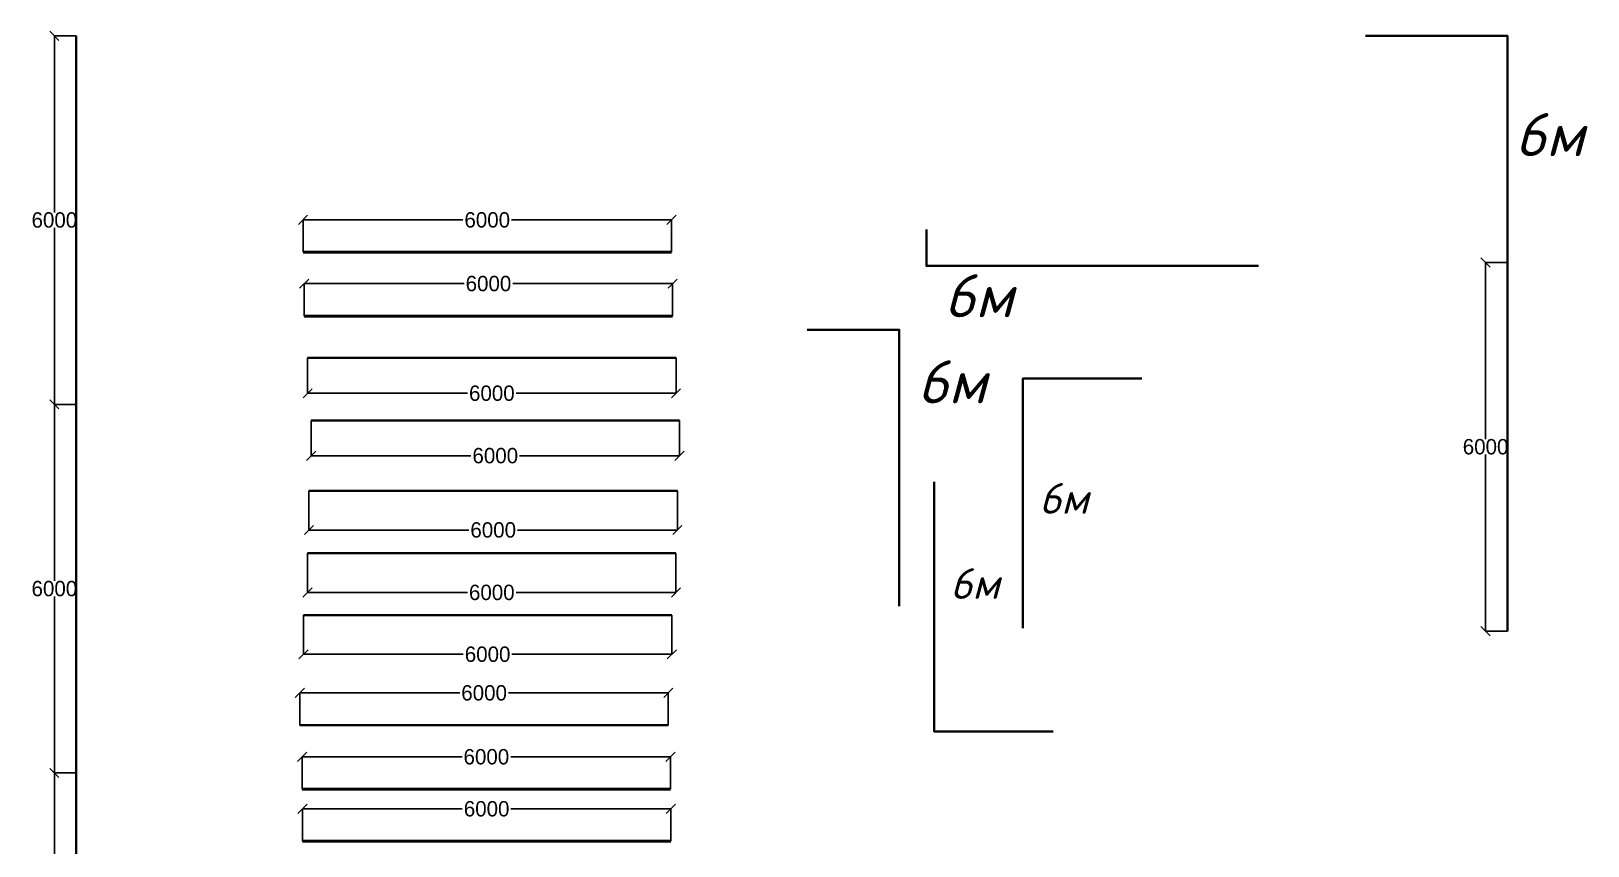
# Model space of a CAD drawing. Header units: millimetres. Extents: x 1499747 to 4230374, y -28481 to 441852.
# Drawn here: x 2362263 to 2387618, y 419291 to 432552 of the extents above; entities that cross this region are included whole.
import ezdxf

# ---------------------------------------------------------------- set-up
doc = ezdxf.new("R2010")
doc.units = ezdxf.units.MM
doc.header["$MEASUREMENT"] = 0
doc.layers.add('0_ANNOT_Dimensions', color=7, linetype='Continuous')
doc.layers.add('Кабель 2х6 mm', color=150, linetype='Continuous', lineweight=30)
doc.styles.add('Текст', font='isocpeui.ttf')
doc.dimstyles.get("Standard").update_dxf_attribs({"dimtxt": 0.18, "dimasz": 0.18, "dimexe": 0.18, "dimexo": 0.0625, "dimgap": 0.09, "dimtad": 0, "dimtih": 1, "dimtoh": 1, "dimdec": 4, "dimzin": 0, "dimdsep": 46, "dimtxsty": 'Standard', "dimcen": 0.09, "dimadec": 0, "dimazin": 0, "dimtfac": 1, "dimtdec": 4, "dimtofl": 0, "dimtmove": 0, "dimatfit": 3, "dimfxl": 1, "dimtolj": 1, "dimtzin": 0, "dimarcsym": 0})

# ---------------------------------------------------------------- blocks, each defined once
blk = doc.blocks.new('_Oblique')
at = {"color": 0, "linetype": 'ByBlock', "lineweight": -2}
blk.add_line((-0.5, -0.5), (0.5, 0.5), dxfattribs=at)
blk = doc.blocks.new('*D410')
at = {"layer": '0_ANNOT_Dimensions', "color": 0, "lineweight": -2, "transparency": 16777216}
for p, q in [((2362998, 432477), (2362642, 432477)), ((2362642, 432477), (2362642, 429602)), ((2362642, 426477), (2362642, 429352)), ((2362998, 426477), (2362642, 426477))]:
    blk.add_line(p, q, dxfattribs=at)
at = {"layer": 'Defpoints', "color": 0, "lineweight": 30, "transparency": 16777216}
for p in [(2362998, 432477), (2362642, 426477), (2362998, 426477)]:
    blk.add_point(p, dxfattribs=at)
at = {"layer": '0_ANNOT_Dimensions', "color": 0, "lineweight": -2, "transparency": 16777216, "xscale": 150, "yscale": 150, "zscale": 150}
for p, rotation in [((2362642, 432477), 90), ((2362642, 426477), 270)]:
    blk.add_blockref('_Oblique', p, dxfattribs=dict(at, rotation=rotation))
at = {"layer": '0_ANNOT_Dimensions', "color": 0, "lineweight": 25, "transparency": 16777216, "insert": (2362642, 429477), "char_height": 250, "attachment_point": 5}
blk.add_mtext('\\A1;6000', dxfattribs=at)
blk = doc.blocks.new('*D411')
at = {"layer": '0_ANNOT_Dimensions', "color": 0, "lineweight": -2, "transparency": 16777216}
for p, q in [((2362998, 426477), (2362642, 426477)), ((2362642, 426477), (2362642, 423602)), ((2362642, 420477), (2362642, 423352)), ((2362998, 420477), (2362642, 420477))]:
    blk.add_line(p, q, dxfattribs=at)
at = {"layer": 'Defpoints', "color": 0, "lineweight": 30, "transparency": 16777216}
for p in [(2362998, 426477), (2362642, 420477), (2362998, 420477)]:
    blk.add_point(p, dxfattribs=at)
at = {"layer": '0_ANNOT_Dimensions', "color": 0, "lineweight": -2, "transparency": 16777216, "xscale": 150, "yscale": 150, "zscale": 150}
for p, rotation in [((2362642, 426477), 90), ((2362642, 420477), 270)]:
    blk.add_blockref('_Oblique', p, dxfattribs=dict(at, rotation=rotation))
at = {"layer": '0_ANNOT_Dimensions', "color": 0, "lineweight": 25, "transparency": 16777216, "insert": (2362642, 423477), "char_height": 250, "attachment_point": 5}
blk.add_mtext('\\A1;6000', dxfattribs=at)
blk = doc.blocks.new('*D412')
at = {"layer": '0_ANNOT_Dimensions', "color": 0, "lineweight": -2, "transparency": 16777216}
for p, q in [((2362998, 420477), (2362642, 420477)), ((2362642, 420477), (2362642, 417602)), ((2362642, 414477), (2362642, 417352)), ((2362998, 414477), (2362642, 414477))]:
    blk.add_line(p, q, dxfattribs=at)
at = {"layer": 'Defpoints', "color": 0, "lineweight": 30, "transparency": 16777216}
for p in [(2362998, 420477), (2362642, 414477), (2362998, 414477)]:
    blk.add_point(p, dxfattribs=at)
at = {"layer": '0_ANNOT_Dimensions', "color": 0, "lineweight": -2, "transparency": 16777216, "xscale": 150, "yscale": 150, "zscale": 150}
for p, rotation in [((2362642, 420477), 90), ((2362642, 414477), 270)]:
    blk.add_blockref('_Oblique', p, dxfattribs=dict(at, rotation=rotation))
at = {"layer": '0_ANNOT_Dimensions', "color": 0, "lineweight": 25, "transparency": 16777216, "insert": (2362642, 417477), "char_height": 250, "attachment_point": 5}
blk.add_mtext('\\A1;6000', dxfattribs=at)
blk = doc.blocks.new('*D405')
at = {"layer": '0_ANNOT_Dimensions', "color": 0, "lineweight": -2, "transparency": 16777216}
for p, q in [((2386308, 428786), (2385952, 428786)), ((2385952, 428786), (2385952, 425911)), ((2385952, 422786), (2385952, 425661)), ((2386308, 422786), (2385952, 422786))]:
    blk.add_line(p, q, dxfattribs=at)
at = {"layer": 'Defpoints', "color": 0, "lineweight": 30, "transparency": 16777216}
for p in [(2386308, 428786), (2385952, 422786), (2386308, 422786)]:
    blk.add_point(p, dxfattribs=at)
at = {"layer": '0_ANNOT_Dimensions', "color": 0, "lineweight": -2, "transparency": 16777216, "xscale": 150, "yscale": 150, "zscale": 150}
for p, rotation in [((2385952, 428786), 90), ((2385952, 422786), 270)]:
    blk.add_blockref('_Oblique', p, dxfattribs=dict(at, rotation=rotation))
at = {"layer": '0_ANNOT_Dimensions', "color": 0, "lineweight": 25, "transparency": 16777216, "insert": (2385952, 425786), "char_height": 250, "attachment_point": 5}
blk.add_mtext('\\A1;6000', dxfattribs=at)
blk = doc.blocks.new('*D429')
at = {"layer": '0_ANNOT_Dimensions', "color": 0, "lineweight": -2, "transparency": 16777216}
for p, q in [((2366682, 419366), (2366682, 419893)), ((2366682, 419893), (2369286, 419893)), ((2372682, 419893), (2370078, 419893)), ((2372682, 419366), (2372682, 419893))]:
    blk.add_line(p, q, dxfattribs=at)
at = {"layer": 'Defpoints', "color": 0, "lineweight": 30, "transparency": 16777216}
for p in [(2372682, 419893), (2366682, 419366), (2372682, 419366)]:
    blk.add_point(p, dxfattribs=at)
at = {"layer": '0_ANNOT_Dimensions', "color": 0, "lineweight": -2, "transparency": 16777216, "xscale": 150, "yscale": 150, "zscale": 150, "rotation": 180}
blk.add_blockref('_Oblique', (2366682, 419893), dxfattribs=at)
at = {"layer": '0_ANNOT_Dimensions', "color": 0, "lineweight": -2, "transparency": 16777216, "xscale": 150, "yscale": 150, "zscale": 150}
blk.add_blockref('_Oblique', (2372682, 419893), dxfattribs=at)
at = {"layer": '0_ANNOT_Dimensions', "color": 0, "lineweight": 25, "transparency": 16777216, "insert": (2369682, 419893), "char_height": 250, "attachment_point": 5}
blk.add_mtext('\\A1;6000', dxfattribs=at)
blk = doc.blocks.new('*D434')
at = {"layer": '0_ANNOT_Dimensions', "color": 0, "lineweight": -2, "transparency": 16777216}
for p, q in [((2366678, 420213), (2366678, 420740)), ((2366678, 420740), (2369282, 420740)), ((2372678, 420740), (2370074, 420740)), ((2372678, 420213), (2372678, 420740))]:
    blk.add_line(p, q, dxfattribs=at)
at = {"layer": 'Defpoints', "color": 0, "lineweight": 30, "transparency": 16777216}
for p in [(2372678, 420740), (2366678, 420213), (2372678, 420213)]:
    blk.add_point(p, dxfattribs=at)
at = {"layer": '0_ANNOT_Dimensions', "color": 0, "lineweight": -2, "transparency": 16777216, "xscale": 150, "yscale": 150, "zscale": 150, "rotation": 180}
blk.add_blockref('_Oblique', (2366678, 420740), dxfattribs=at)
at = {"layer": '0_ANNOT_Dimensions', "color": 0, "lineweight": -2, "transparency": 16777216, "xscale": 150, "yscale": 150, "zscale": 150}
blk.add_blockref('_Oblique', (2372678, 420740), dxfattribs=at)
at = {"layer": '0_ANNOT_Dimensions', "color": 0, "lineweight": 25, "transparency": 16777216, "insert": (2369678, 420740), "char_height": 250, "attachment_point": 5}
blk.add_mtext('\\A1;6000', dxfattribs=at)
blk = doc.blocks.new('*D430')
at = {"layer": '0_ANNOT_Dimensions', "color": 0, "lineweight": -2, "transparency": 16777216}
for p, q in [((2366641, 421254), (2366641, 421781)), ((2366641, 421780), (2369245, 421780)), ((2372641, 421780), (2370037, 421780)), ((2372641, 421254), (2372641, 421781))]:
    blk.add_line(p, q, dxfattribs=at)
at = {"layer": 'Defpoints', "color": 0, "lineweight": 30, "transparency": 16777216}
for p in [(2372641, 421780), (2366641, 421254), (2372641, 421254)]:
    blk.add_point(p, dxfattribs=at)
at = {"layer": '0_ANNOT_Dimensions', "color": 0, "lineweight": -2, "transparency": 16777216, "xscale": 150, "yscale": 150, "zscale": 150, "rotation": 180}
blk.add_blockref('_Oblique', (2366641, 421780), dxfattribs=at)
at = {"layer": '0_ANNOT_Dimensions', "color": 0, "lineweight": -2, "transparency": 16777216, "xscale": 150, "yscale": 150, "zscale": 150}
blk.add_blockref('_Oblique', (2372641, 421780), dxfattribs=at)
at = {"layer": '0_ANNOT_Dimensions', "color": 0, "lineweight": 25, "transparency": 16777216, "insert": (2369641, 421780), "char_height": 250, "attachment_point": 5}
blk.add_mtext('\\A1;6000', dxfattribs=at)
blk = doc.blocks.new('*D413')
at = {"layer": '0_ANNOT_Dimensions', "color": 0, "lineweight": -2, "transparency": 16777216}
for p, q in [((2366698, 423047), (2366698, 422409)), ((2372698, 423047), (2372698, 422409)), ((2366698, 422409), (2369302, 422409)), ((2372698, 422409), (2370094, 422409))]:
    blk.add_line(p, q, dxfattribs=at)
at = {"layer": 'Defpoints', "color": 0, "lineweight": 30, "transparency": 16777216}
for p in [(2366698, 423047), (2372698, 423047), (2372698, 422409)]:
    blk.add_point(p, dxfattribs=at)
at = {"layer": '0_ANNOT_Dimensions', "color": 0, "lineweight": -2, "transparency": 16777216, "xscale": 150, "yscale": 150, "zscale": 150, "rotation": 180}
blk.add_blockref('_Oblique', (2366698, 422409), dxfattribs=at)
at = {"layer": '0_ANNOT_Dimensions', "color": 0, "lineweight": -2, "transparency": 16777216, "xscale": 150, "yscale": 150, "zscale": 150}
blk.add_blockref('_Oblique', (2372698, 422409), dxfattribs=at)
at = {"layer": '0_ANNOT_Dimensions', "color": 0, "lineweight": 25, "transparency": 16777216, "insert": (2369698, 422409), "char_height": 250, "attachment_point": 5}
blk.add_mtext('\\A1;6000', dxfattribs=at)
blk = doc.blocks.new('*D414')
at = {"layer": '0_ANNOT_Dimensions', "color": 0, "lineweight": -2, "transparency": 16777216}
for p, q in [((2366766, 424053), (2366766, 423415)), ((2372766, 424053), (2372766, 423415)), ((2366766, 423415), (2369370, 423415)), ((2372766, 423415), (2370162, 423415))]:
    blk.add_line(p, q, dxfattribs=at)
at = {"layer": 'Defpoints', "color": 0, "lineweight": 30, "transparency": 16777216}
for p in [(2366766, 424053), (2372766, 424053), (2372766, 423415)]:
    blk.add_point(p, dxfattribs=at)
at = {"layer": '0_ANNOT_Dimensions', "color": 0, "lineweight": -2, "transparency": 16777216, "xscale": 150, "yscale": 150, "zscale": 150, "rotation": 180}
blk.add_blockref('_Oblique', (2366766, 423415), dxfattribs=at)
at = {"layer": '0_ANNOT_Dimensions', "color": 0, "lineweight": -2, "transparency": 16777216, "xscale": 150, "yscale": 150, "zscale": 150}
blk.add_blockref('_Oblique', (2372766, 423415), dxfattribs=at)
at = {"layer": '0_ANNOT_Dimensions', "color": 0, "lineweight": 25, "transparency": 16777216, "insert": (2369766, 423415), "char_height": 250, "attachment_point": 5}
blk.add_mtext('\\A1;6000', dxfattribs=at)
blk = doc.blocks.new('*D415')
at = {"layer": '0_ANNOT_Dimensions', "color": 0, "lineweight": -2, "transparency": 16777216}
for p, q in [((2366789, 425070), (2366789, 424432)), ((2372789, 425070), (2372789, 424432)), ((2366789, 424432), (2369393, 424432)), ((2372789, 424432), (2370185, 424432))]:
    blk.add_line(p, q, dxfattribs=at)
at = {"layer": 'Defpoints', "color": 0, "lineweight": 30, "transparency": 16777216}
for p in [(2366789, 425070), (2372789, 425070), (2372789, 424432)]:
    blk.add_point(p, dxfattribs=at)
at = {"layer": '0_ANNOT_Dimensions', "color": 0, "lineweight": -2, "transparency": 16777216, "xscale": 150, "yscale": 150, "zscale": 150, "rotation": 180}
blk.add_blockref('_Oblique', (2366789, 424432), dxfattribs=at)
at = {"layer": '0_ANNOT_Dimensions', "color": 0, "lineweight": -2, "transparency": 16777216, "xscale": 150, "yscale": 150, "zscale": 150}
blk.add_blockref('_Oblique', (2372789, 424432), dxfattribs=at)
at = {"layer": '0_ANNOT_Dimensions', "color": 0, "lineweight": 25, "transparency": 16777216, "insert": (2369789, 424432), "char_height": 250, "attachment_point": 5}
blk.add_mtext('\\A1;6000', dxfattribs=at)
blk = doc.blocks.new('*D416')
at = {"layer": '0_ANNOT_Dimensions', "color": 0, "lineweight": -2, "transparency": 16777216}
for p, q in [((2366823, 426216), (2366823, 425641)), ((2372823, 426216), (2372823, 425641)), ((2366823, 425641), (2369427, 425641)), ((2372823, 425641), (2370219, 425641))]:
    blk.add_line(p, q, dxfattribs=at)
at = {"layer": 'Defpoints', "color": 0, "lineweight": 30, "transparency": 16777216}
for p in [(2366823, 426216), (2372823, 426216), (2372823, 425641)]:
    blk.add_point(p, dxfattribs=at)
at = {"layer": '0_ANNOT_Dimensions', "color": 0, "lineweight": -2, "transparency": 16777216, "xscale": 150, "yscale": 150, "zscale": 150, "rotation": 180}
blk.add_blockref('_Oblique', (2366823, 425641), dxfattribs=at)
at = {"layer": '0_ANNOT_Dimensions', "color": 0, "lineweight": -2, "transparency": 16777216, "xscale": 150, "yscale": 150, "zscale": 150}
blk.add_blockref('_Oblique', (2372823, 425641), dxfattribs=at)
at = {"layer": '0_ANNOT_Dimensions', "color": 0, "lineweight": 25, "transparency": 16777216, "insert": (2369823, 425641), "char_height": 250, "attachment_point": 5}
blk.add_mtext('\\A1;6000', dxfattribs=at)
blk = doc.blocks.new('*D417')
at = {"layer": '0_ANNOT_Dimensions', "color": 0, "lineweight": -2, "transparency": 16777216}
for p, q in [((2366767, 427232), (2366767, 426656)), ((2372767, 427232), (2372767, 426656)), ((2366767, 426657), (2369371, 426657)), ((2372767, 426657), (2370163, 426657))]:
    blk.add_line(p, q, dxfattribs=at)
at = {"layer": 'Defpoints', "color": 0, "lineweight": 30, "transparency": 16777216}
for p in [(2366767, 427232), (2372767, 427232), (2372767, 426657)]:
    blk.add_point(p, dxfattribs=at)
at = {"layer": '0_ANNOT_Dimensions', "color": 0, "lineweight": -2, "transparency": 16777216, "xscale": 150, "yscale": 150, "zscale": 150, "rotation": 180}
blk.add_blockref('_Oblique', (2366767, 426657), dxfattribs=at)
at = {"layer": '0_ANNOT_Dimensions', "color": 0, "lineweight": -2, "transparency": 16777216, "xscale": 150, "yscale": 150, "zscale": 150}
blk.add_blockref('_Oblique', (2372767, 426657), dxfattribs=at)
at = {"layer": '0_ANNOT_Dimensions', "color": 0, "lineweight": 25, "transparency": 16777216, "insert": (2369767, 426657), "char_height": 250, "attachment_point": 5}
blk.add_mtext('\\A1;6000', dxfattribs=at)
blk = doc.blocks.new('*D433')
at = {"layer": '0_ANNOT_Dimensions', "color": 0, "lineweight": -2, "transparency": 16777216}
for p, q in [((2366712, 427915), (2366712, 428442)), ((2366712, 428442), (2369316, 428442)), ((2372712, 428442), (2370108, 428442)), ((2372712, 427915), (2372712, 428442))]:
    blk.add_line(p, q, dxfattribs=at)
at = {"layer": 'Defpoints', "color": 0, "lineweight": 30, "transparency": 16777216}
for p in [(2372712, 428442), (2366712, 427915), (2372712, 427915)]:
    blk.add_point(p, dxfattribs=at)
at = {"layer": '0_ANNOT_Dimensions', "color": 0, "lineweight": -2, "transparency": 16777216, "xscale": 150, "yscale": 150, "zscale": 150, "rotation": 180}
blk.add_blockref('_Oblique', (2366712, 428442), dxfattribs=at)
at = {"layer": '0_ANNOT_Dimensions', "color": 0, "lineweight": -2, "transparency": 16777216, "xscale": 150, "yscale": 150, "zscale": 150}
blk.add_blockref('_Oblique', (2372712, 428442), dxfattribs=at)
at = {"layer": '0_ANNOT_Dimensions', "color": 0, "lineweight": 25, "transparency": 16777216, "insert": (2369712, 428442), "char_height": 250, "attachment_point": 5}
blk.add_mtext('\\A1;6000', dxfattribs=at)
blk = doc.blocks.new('*D418')
at = {"layer": '0_ANNOT_Dimensions', "color": 0, "lineweight": -2, "transparency": 16777216}
for p, q in [((2366692, 428952), (2366692, 429479)), ((2366692, 429479), (2369296, 429479)), ((2372692, 429479), (2370088, 429479)), ((2372692, 428952), (2372692, 429479))]:
    blk.add_line(p, q, dxfattribs=at)
at = {"layer": 'Defpoints', "color": 0, "lineweight": 30, "transparency": 16777216}
for p in [(2372692, 429479), (2366692, 428952), (2372692, 428952)]:
    blk.add_point(p, dxfattribs=at)
at = {"layer": '0_ANNOT_Dimensions', "color": 0, "lineweight": -2, "transparency": 16777216, "xscale": 150, "yscale": 150, "zscale": 150, "rotation": 180}
blk.add_blockref('_Oblique', (2366692, 429479), dxfattribs=at)
at = {"layer": '0_ANNOT_Dimensions', "color": 0, "lineweight": -2, "transparency": 16777216, "xscale": 150, "yscale": 150, "zscale": 150}
blk.add_blockref('_Oblique', (2372692, 429479), dxfattribs=at)
at = {"layer": '0_ANNOT_Dimensions', "color": 0, "lineweight": 25, "transparency": 16777216, "insert": (2369692, 429479), "char_height": 250, "attachment_point": 5}
blk.add_mtext('\\A1;6000', dxfattribs=at)

msp = doc.modelspace()

# ---------------------------------------------------------------- linework, layer by layer
at = {"layer": 'Кабель 2х6 mm', "color": 219, "lineweight": 40, "true_color": 0x642165}
for points in [[(2362997.82757, 432476.75051), (2362997.82757, 426476.75051)], [(2366641.31584, 421253.85844), (2372641.31584, 421253.85844)], [(2362997.82757, 420476.75051), (2362997.82757, 414476.75051)]]:
    msp.add_lwpolyline(points, dxfattribs=at)
at = {"layer": 'Кабель 2х6 mm', "color": 32, "lineweight": 40, "true_color": 0xcd6928}
for points in [[(2383998.42757, 432476.72041), (2386307.86873, 432476.72041), (2386307.86873, 428786.16161)], [(2376845.10255, 429321.32401), (2376845.10255, 428730.51127), (2382254.2898, 428730.51127)], [(2366823.13912, 426216.37164), (2372823.13912, 426216.37164)]]:
    msp.add_lwpolyline(points, dxfattribs=at)
at = {"layer": 'Кабель 2х6 mm', "color": 11, "lineweight": 50, "true_color": 0xf27172}
for points in [[(2372691.71753, 428952.37214), (2366691.71753, 428952.37214)], [(2372682.29867, 419366.29522), (2366682.29867, 419366.29522)]]:
    msp.add_lwpolyline(points, dxfattribs=at)
at = {"layer": 'Кабель 2х6 mm', "color": 31, "lineweight": 40, "true_color": 0xfecc66}
for points in [[(2386307.86873, 428786.16161), (2386307.86873, 422786.16161)], [(2366766.70892, 427231.78547), (2372766.70892, 427231.78547)]]:
    msp.add_lwpolyline(points, dxfattribs=at)
at = {"layer": 'Кабель 2х6 mm', "lineweight": 30}
for points in [[(2382254.2898, 428730.51127), (2376845.10255, 428730.51127)], [(2376402.42388, 427690.6638), (2376402.42388, 423190.55465)]]:
    msp.add_lwpolyline(points, dxfattribs=at)
at = {"layer": 'Кабель 2х6 mm', "color": 244, "lineweight": 50, "true_color": 0x991b1e}
for points in [[(2372712.05962, 427915.09771), (2366712.05962, 427915.09771)], [(2372677.74134, 420213.41226), (2366677.74134, 420213.41226)]]:
    msp.add_lwpolyline(points, dxfattribs=at)
at = {"layer": 'Кабель 2х6 mm', "color": 244, "lineweight": 40, "true_color": 0x991b1e}
msp.add_lwpolyline([(2374902.53303, 427690.6638), (2376402.42388, 427690.6638), (2376402.42388, 423190.55465)], dxfattribs=at)
at = {"layer": 'Кабель 2х6 mm', "color": 85, "lineweight": 40, "true_color": 0x58ba48}
for points in [[(2380352.82021, 426896.19228), (2378412.82021, 426896.19228), (2378412.82021, 422836.19228)], [(2378910.86619, 421154.54427), (2376970.86619, 421154.54427), (2376970.86619, 425214.54427)], [(2366766.15584, 424052.84658), (2372766.15584, 424052.84658)]]:
    msp.add_lwpolyline(points, dxfattribs=at)
at = {"layer": 'Кабель 2х6 mm', "color": 9, "lineweight": 40, "true_color": 0xd19cc7}
msp.add_lwpolyline([(2362997.82757, 426476.75051), (2362997.82757, 420476.75051)], dxfattribs=at)
at = {"layer": 'Кабель 2х6 mm', "color": 116, "lineweight": 40, "true_color": 0x136734}
for points in [[(2366788.76553, 425069.99963), (2372788.76553, 425069.99963)], [(2366698.32124, 423046.99846), (2372698.32124, 423046.99846)]]:
    msp.add_lwpolyline(points, dxfattribs=at)

# ---------------------------------------------------------------- texts
at = {"color": 18, "lineweight": 50, "true_color": 0x000000, "width": 12874.2351114, "attachment_point": 1, "style": 'Текст'}
for insert, char_height in [((2386428.8146, 431218.52494), 700), ((2377132.31574, 428595.79158), 700), ((2376696.09335, 427194.41616), 700), ((2378679.46951, 425197.13541), 500), ((2377230.26838, 423810.9273), 500)]:
    msp.add_mtext('6м', dxfattribs=dict(at, insert=insert, char_height=char_height))

# ---------------------------------------------------------------- dimensions: what is measured, and where the dimension line sits
at = {"layer": '0_ANNOT_Dimensions', "lineweight": 25}
for base, p1, p2, picture, middle in [((2362642.0158, 426476.75051), (2362997.82757, 432476.75051), (2362997.82757, 426476.75051), '*D410', (2362642.0158, 429476.75051)), ((2385952.05696, 422786.20076), (2386307.86873, 428786.23992), (2386307.86873, 422786.20076), '*D405', (2385952.05696, 425786.22034)), ((2362642.0158, 420476.75051), (2362997.82757, 426476.75051), (2362997.82757, 420476.75051), '*D411', (2362642.0158, 423476.75051)), ((2362642.0158, 414476.75051), (2362997.82757, 420476.78966), (2362997.82757, 414476.75051), '*D412', (2362642.0158, 417476.77009))]:
    dim = msp.add_linear_dim(base=base, p1=p1, p2=p2, angle=90, dimstyle='Standard', override={"dimtxt": 250, "dimasz": 150, "dimdec": 0, "dimblk1": 'Oblique', "dimblk2": 'Oblique', "dimsah": 1}, dxfattribs=at)
    dim.commit()
    dim.dimension.update_dxf_attribs({"geometry": picture, "text_midpoint": middle})
for base, p1, p2, picture, middle in [((2372691.71753, 429478.94332), (2366691.71753, 428952.37214), (2372691.71753, 428952.37214), '*D418', (2369691.71753, 429478.94332)), ((2372712.05962, 428441.66888), (2366712.05962, 427915.09771), (2372712.05962, 427915.09771), '*D433', (2369712.05962, 428441.66888)), ((2372766.70892, 426656.56691), (2366766.70892, 427231.78547), (2372766.70892, 427231.78547), '*D417', (2369766.70892, 426656.56691)), ((2372823.13912, 425641.15308), (2366823.13912, 426216.37164), (2372823.13912, 426216.37164), '*D416', (2369823.13912, 425641.15308)), ((2372788.76553, 424432.43727), (2366788.76553, 425069.99963), (2372788.76553, 425069.99963), '*D415', (2369788.76553, 424432.43727)), ((2372766.15584, 423415.28422), (2366766.15584, 424052.84658), (2372766.15584, 424052.84658), '*D414', (2369766.15584, 423415.28422)), ((2372698.32124, 422409.4361), (2366698.32124, 423046.99846), (2372698.32124, 423046.99846), '*D413', (2369698.32124, 422409.4361)), ((2372641.31584, 421780.42961), (2366641.31584, 421253.85844), (2372641.31584, 421253.85844), '*D430', (2369641.31584, 421780.42961)), ((2372677.74134, 420739.98343), (2366677.74134, 420213.41226), (2372677.74134, 420213.41226), '*D434', (2369677.74134, 420739.98343)), ((2372682.29867, 419892.86639), (2366682.29867, 419366.29522), (2372682.29867, 419366.29522), '*D429', (2369682.29867, 419892.86639))]:
    dim = msp.add_linear_dim(base=base, p1=p1, p2=p2, dimstyle='Standard', override={"dimtxt": 250, "dimasz": 150, "dimdec": 0, "dimblk1": 'Oblique', "dimblk2": 'Oblique', "dimsah": 1}, dxfattribs=at)
    dim.commit()
    dim.dimension.update_dxf_attribs({"geometry": picture, "text_midpoint": middle})

doc.saveas('drawing.dxf')
